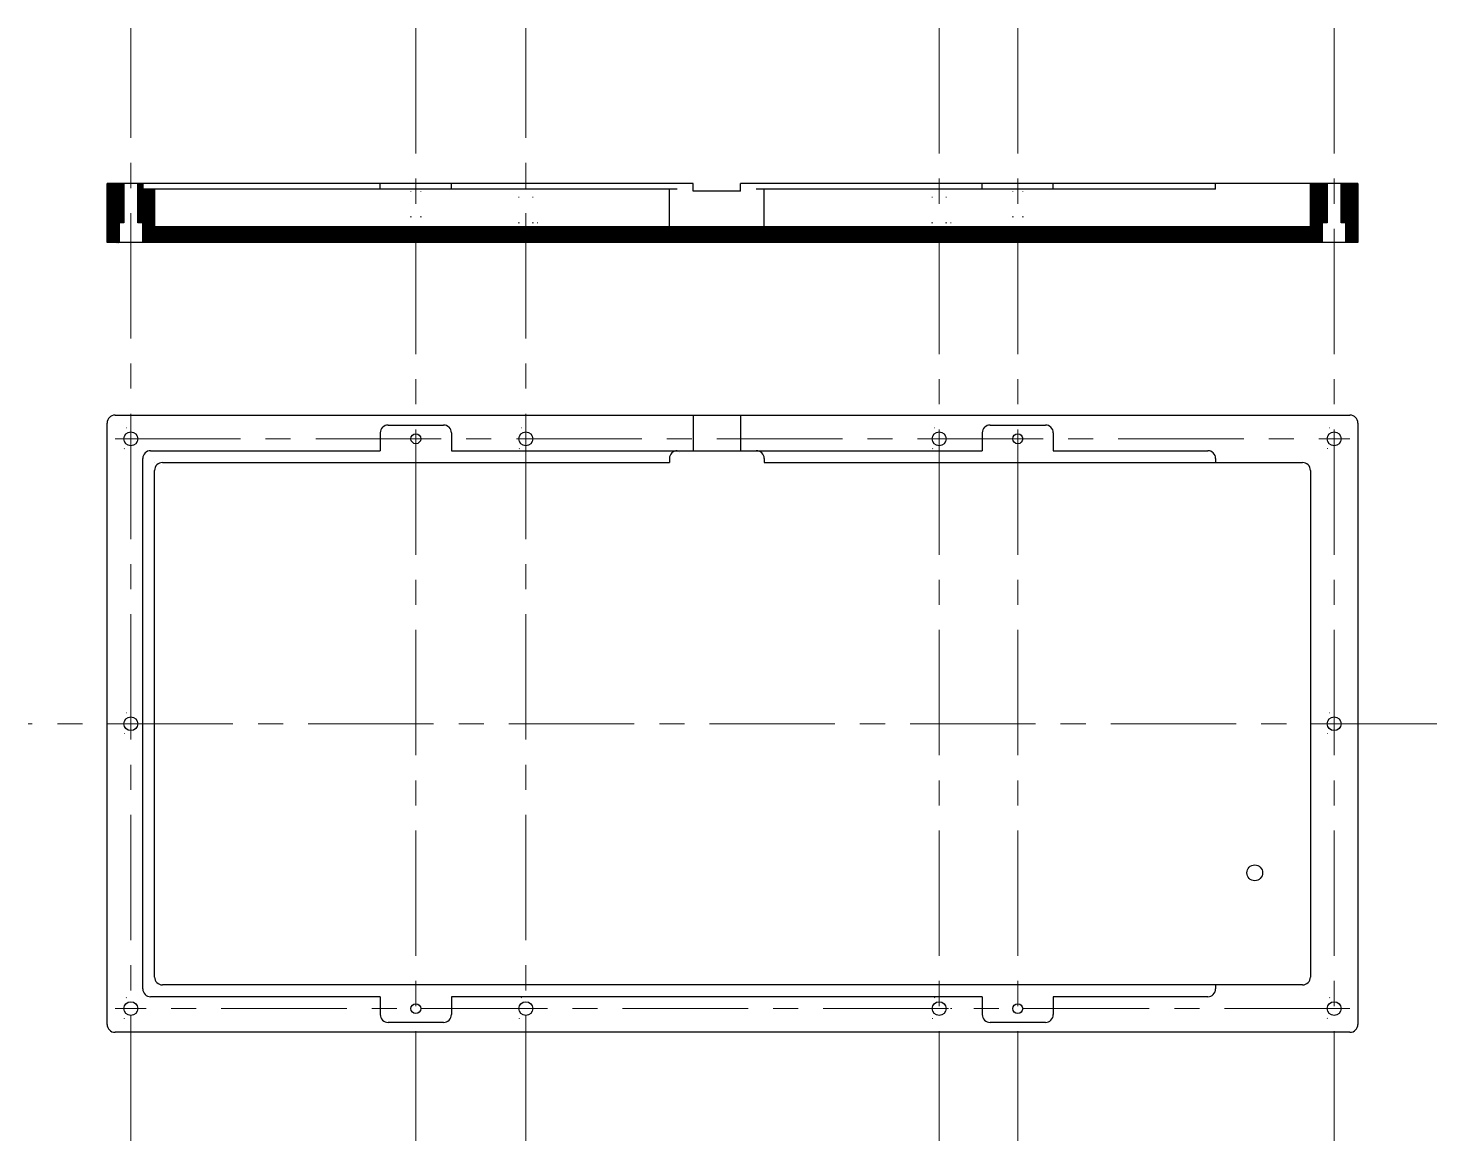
# Model space of a CAD drawing. Header units: millimetres. Extents: x -22 to 335, y -29 to 252.
import ezdxf

# ---------------------------------------------------------------- set-up
doc = ezdxf.new("R2010")
doc.units = ezdxf.units.MM
doc.linetypes.add('CENTER', pattern=[50.8, 31.75, -6.35, 6.35, -6.35])
doc.linetypes.add('DOT', pattern=[6.35, 0, -6.35])
doc.layers.get('0').update_dxf_attribs({"linetype": 'CONTINUOUS'})
for name, color, linetype, lineweight in [('Dash', 7, 'CENTER', 0), ('Hidden', 7, 'DOT', 0), ('Label', 8, 'CONTINUOUS', 0)]:
    doc.layers.add(name, color=color, linetype=linetype, lineweight=lineweight)
pattern_1 = [(45, (0, 0), (-0.088388348, 0.088388348), [])]

msp = doc.modelspace()

# ---------------------------------------------------------------- hatches: boundary and pattern name
h = msp.add_hatch()
h.set_pattern_fill('ANSI31', color=256, angle=3.14159265, style=0)
h.set_pattern_definition(pattern_1)
edge = h.paths.add_edge_path()
edge.add_line((306.90073, 213), (306.90073, 203))
edge.add_line((306.90073, 203), (305.65073, 203))
edge.add_line((305.65073, 203), (305.65073, 198))
edge.add_line((305.65073, 198), (7, 198))
edge.add_line((7, 198), (7, 203))
edge.add_line((7, 203), (5.75, 203))
edge.add_line((5.75, 203), (5.75, 213))
edge.add_line((5.75, 213), (7, 213))
edge.add_line((7, 213), (7, 211.5))
edge.add_line((7, 211.5), (10, 211.5))
edge.add_line((10, 211.5), (10, 202))
edge.add_line((10, 202), (302.65073, 202))
edge.add_line((302.65073, 202), (302.65073, 213))
edge.add_line((302.65073, 213), (306.90073, 213))
edge.add_line((2.25, 213), (2.25, 203))
edge.add_line((2.25, 203), (1, 203))
edge.add_line((1, 203), (1, 198))
edge.add_line((1, 198), (-2, 198))
edge.add_line((-2, 198), (-2, 213))
edge.add_line((-2, 213), (2.25, 213))
h = msp.add_hatch()
h.set_pattern_fill('ANSI31', color=256, angle=3.14159265, style=0)
h.set_pattern_definition(pattern_1)
h.paths.add_polyline_path([(314.65073, 213), (314.65073, 198), (311.65073, 198), (311.65073, 203), (310.40073, 203), (310.40073, 213)])

# ---------------------------------------------------------------- linework, layer by layer
for p, q in [((-2, 213), (-2, 198)), ((146.350425, 213), (-2, 213)), ((2.25, 203), (2.25, 213)), ((5.75, 203), (5.75, 213)), ((7, 213), (7, 211.5)), ((142.350425, 211.5), (7, 211.5)), ((10, 211.5), (10, 202)), ((67.15, 211.5), (67.15, 213)), ((85.151, 211.5), (85.151, 213)), ((140.35, 202), (140.35, 211.5)), ((146.350425, 211), (146.350425, 213)), ((158.350425, 211), (146.350425, 211)), ((314.65073, 213), (158.350425, 213)), ((158.350425, 211), (158.350425, 213)), ((278.65073, 211.5), (162.350425, 211.5)), ((164.35, 202), (164.35, 211.5)), ((219.55, 211.5), (219.55, 213)), ((237.5507, 211.5), (237.5507, 213)), ((278.65073, 211.5), (278.65073, 213)), ((302.65073, 202), (302.65073, 213)), ((306.90073, 203), (306.90073, 213)), ((310.40073, 203), (310.40073, 213)), ((314.65073, 198), (314.65073, 213)), ((1, 198), (1, 203)), ((2.25, 203), (1, 203)), ((7, 203), (5.75, 203)), ((7, 198), (7, 203)), ((302.65073, 202), (10, 202)), ((305.65073, 198), (305.65073, 203)), ((306.90073, 203), (305.65073, 203)), ((311.65073, 203), (310.40073, 203)), ((311.65073, 198), (311.65073, 203)), ((314.65073, 198), (-2, 198)), ((0, 154.30062), (312.65073, 154.30062)), ((146.350425, 154.30062), (146.350425, 145.30062)), ((158.350425, 154.30062), (158.350425, 145.30062)), ((-2, 0), (-2, 152.30062)), ((67.15, 149.80062), (67.15, 145.30062)), ((69.15, 151.80062), (83.151, 151.80062)), ((85.151, 149.80062), (85.151, 145.30062)), ((219.55, 149.80062), (219.55, 145.30062)), ((221.55, 151.80062), (235.5507, 151.80062)), ((237.5507, 149.80062), (237.5507, 145.30062)), ((314.65073, 152.30062), (314.65073, 0)), ((7, 9), (7, 143.30062)), ((9, 145.30062), (67.15, 145.30062)), ((85.151, 145.30062), (219.55, 145.30062)), ((140.350425, 143.30062), (140.350425, 142.30062)), ((142.825365, 144.80062), (142.825365, 144.80062)), ((164.350425, 143.30062), (164.350425, 142.30062)), ((237.5507, 145.30062), (276.65073, 145.30062)), ((278.65073, 143.30062), (278.65073, 142.30062)), ((10, 12), (10, 140.30062)), ((12, 142.30062), (140.350425, 142.30062)), ((164.350425, 142.30062), (300.65073, 142.30062)), ((302.65073, 140.30062), (302.65073, 12)), ((300.65073, 10), (12, 10)), ((278.65073, 10), (278.65073, 9)), ((67.15, 7), (9, 7)), ((67.15, 7), (67.15, 2.5)), ((219.55, 7), (85.151, 7)), ((85.151, 7), (85.151, 2.5)), ((219.55, 7), (219.55, 2.5)), ((276.65073, 7), (237.5507, 7)), ((237.5507, 7), (237.5507, 2.5)), ((83.151, 0.5), (69.15, 0.5)), ((235.5507, 0.5), (221.55, 0.5)), ((312.65073, -2), (0, -2))]:
    msp.add_line(p, q)
for points in [[(2.25, 213), (2.25, 203), (1, 203), (1, 198), (-2, 198), (-2, 213), (2.25, 213)], [(306.90073, 213), (306.90073, 203), (305.65073, 203), (305.65073, 198), (7, 198), (7, 203), (5.75, 203), (5.75, 213), (7, 213), (7, 211.5), (10, 211.5), (10, 202), (302.65073, 202), (302.65073, 213), (306.90073, 213)], [(314.65073, 213), (314.65073, 198), (311.65073, 198), (311.65073, 203), (310.40073, 203), (310.40073, 213), (314.65073, 213)]]:
    msp.add_lwpolyline(points)
for centre, radius in [((4, 148.30062), 1.75), ((104, 148.30062), 1.75), ((208.65073, 148.30062), 1.75), ((308.65073, 148.30062), 1.75), ((76.1505, 148.30062), 1.25), ((228.55035, 148.30062), 1.25), ((4, 76.15031), 1.75), ((308.65073, 76.15031), 1.75), ((288.550789, 38.386799), 2), ((4, 4), 1.75), ((76.1505, 4), 1.25), ((104, 4), 1.75), ((208.65073, 4), 1.75), ((228.55035, 4), 1.25), ((308.65073, 4), 1.75)]:
    msp.add_circle(centre, radius)
for centre, start, end in [((0, 152.30062), 90, 180), ((312.65073, 152.30062), 360, 90), ((69.15, 149.80062), 90, 180), ((83.151, 149.80062), 360, 90), ((221.55, 149.80062), 90, 180), ((235.5507, 149.80062), 360, 90), ((9, 143.30062), 90, 180), ((142.350425, 143.30062), 90, 180), ((162.350425, 143.30062), 360, 90), ((276.65073, 143.30062), 360, 90), ((12, 140.30062), 90, 180), ((300.65073, 140.30062), 360, 90), ((12, 12), 180, 270), ((300.65073, 12), 270, 0), ((9, 9), 180, 270), ((276.65073, 9), 270, 360), ((0, 0), 180, 270), ((69.15, 2.5), 180, 270), ((83.151, 2.5), 270, 360), ((221.55, 2.5), 180, 270), ((235.5507, 2.5), 270, 360), ((312.65073, 0), 270, 360)]:
    msp.add_arc(centre, 2, start, end)
at = {"layer": 'Dash'}
for p, q in [((4, -29.486071), (4, 252.30062)), ((76.1505, 252.30062), (76.1505, -29.486071)), ((104, -29.486071), (104, 252.30062)), ((208.65073, 252.30062), (208.65073, -29.486071)), ((228.55035, 252.30062), (228.55035, -29.486071)), ((308.65073, 252.30062), (308.65073, -29.486071)), ((0, 148.30062), (312.65073, 148.30062)), ((334.65073, 76.15031), (-22, 76.15031)), ((312.65073, 4), (0, 4))]:
    msp.add_line(p, q, dxfattribs=at)
at = {"layer": 'Hidden'}
for p, q in [((74.9005, 204.5), (74.9005, 211.5)), ((77.4005, 204.5), (77.4005, 211.5)), ((102.25, 203), (102.25, 213)), ((105.75, 203), (105.75, 213)), ((206.901, 203), (206.901, 213)), ((210.401, 203), (210.401, 213)), ((227.3, 204.5), (227.3, 211.5)), ((229.8, 204.5), (229.8, 211.5)), ((77.4005, 204.5), (74.9005, 204.5)), ((229.8, 204.5), (227.3, 204.5)), ((101, 198), (101, 203)), ((102.25, 203), (101, 203)), ((107, 203), (105.75, 203)), ((107, 198), (107, 203)), ((205.651, 198), (205.651, 203)), ((206.901, 203), (205.651, 203)), ((211.651, 203), (210.401, 203)), ((211.651, 198), (211.651, 203))]:
    msp.add_line(p, q, dxfattribs=at)
for centre in [(4, 148.30062), (104, 148.30062), (208.65073, 148.30062), (308.65073, 148.30062), (4, 76.15031), (308.65073, 76.15031), (4, 4), (104, 4), (208.65073, 4), (308.65073, 4)]:
    msp.add_circle(centre, 3, dxfattribs=at)
at = {"layer": 'Label'}
msp.add_circle((10.000788, 142.301079), 0.006098, dxfattribs=at)

doc.saveas('drawing.dxf')
